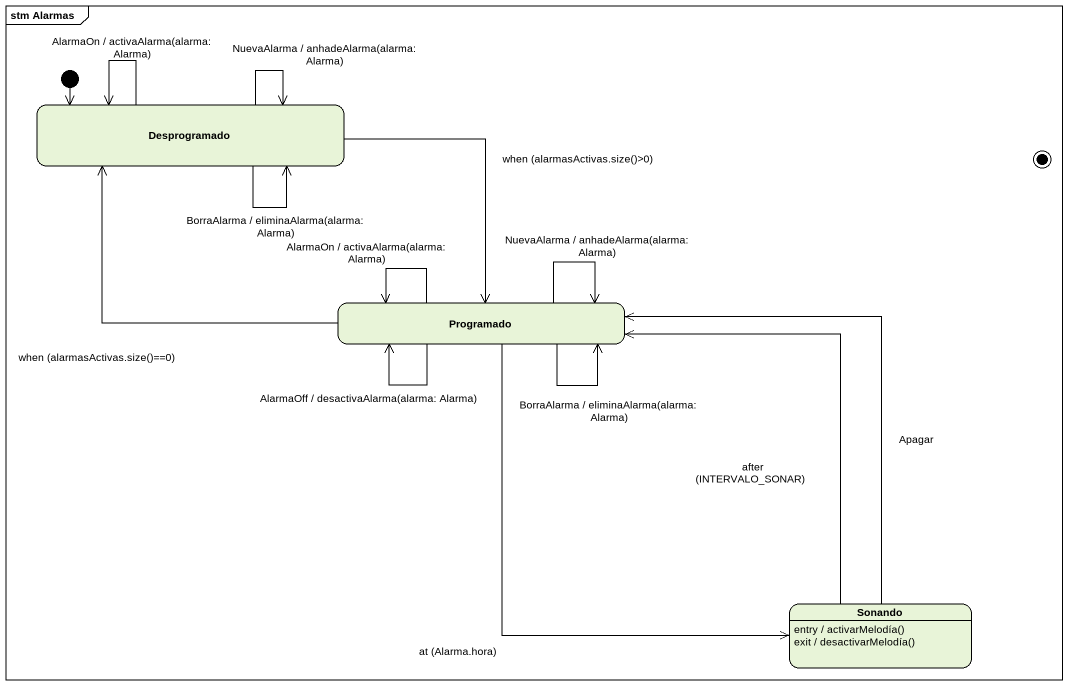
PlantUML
@startuml
mainframe stm Alarmas
hide empty description
state Desprogramado
state final1 <<end>>
state Programado
state Sonando
Sonando : entry / activarMelodía()
Sonando : exit / desactivarMelodía()
[*] -right-> Desprogramado
Desprogramado --> Desprogramado : AlarmaOn / activaAlarma(alarma: Alarma)
Desprogramado --> Desprogramado : BorraAlarma / eliminaAlarma(alarma: Alarma)
Desprogramado --> Desprogramado : NuevaAlarma / anhadeAlarma(alarma: Alarma)
Desprogramado --> Programado : when (alarmasActivas.size()>0)
Programado -up-> Desprogramado : when (alarmasActivas.size()==0)
Programado --> Programado : AlarmaOn / activaAlarma(alarma: Alarma)
Programado --> Programado : NuevaAlarma / anhadeAlarma(alarma: Alarma)
Programado --> Programado : AlarmaOff / desactivaAlarma(alarma: Alarma)
Programado --> Programado : BorraAlarma / eliminaAlarma(alarma: Alarma)
Programado --> Sonando : at (Alarma.hora)
Sonando -up-> Programado : after (INTERVALO_SONAR)
Sonando -up-> Programado : Apagar
@enduml
